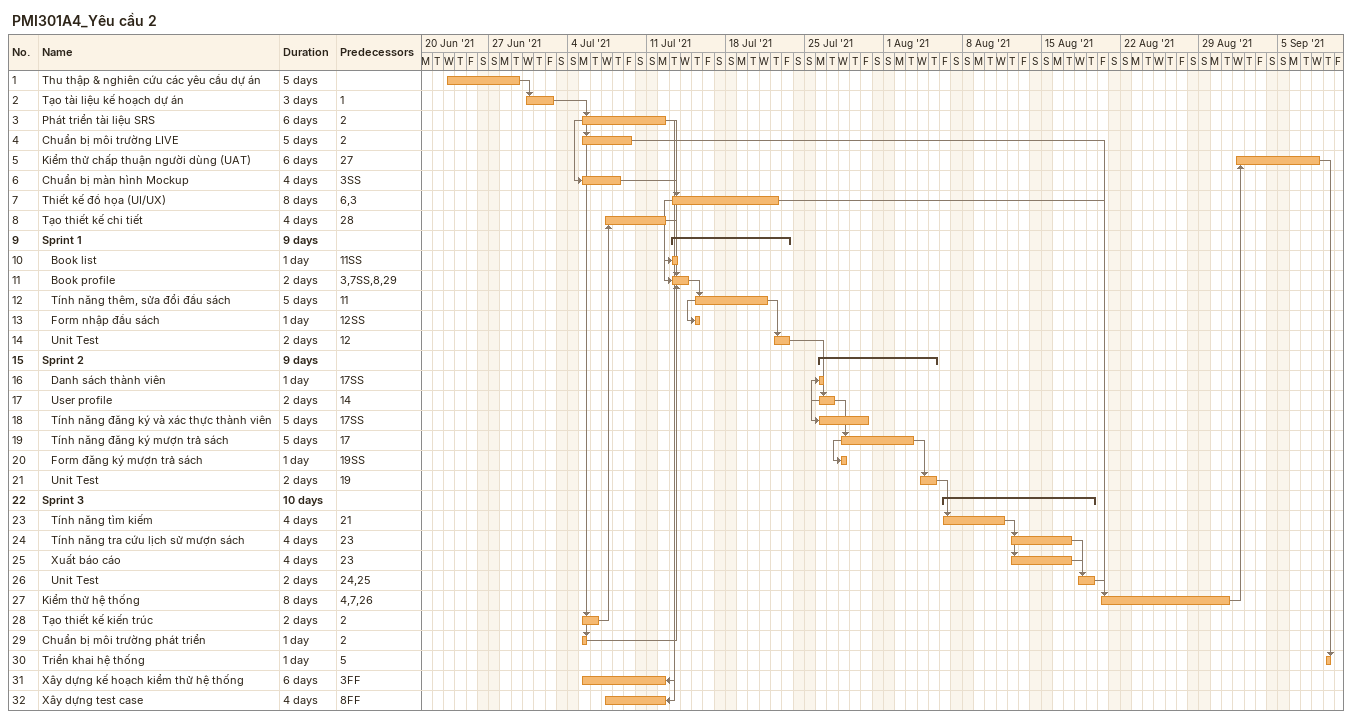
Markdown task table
PMI301A4_Yêu cầu 2

| ID | Level | Task | Duration | Start | Finish | Predecessors |
|---|---|---|---|---|---|---|
| 1 | 1 | Thu thập & nghiên cứu các yêu cầu dự án | 5d | 2021-06-23 | 2021-06-29 |  |
| 2 | 1 | Tạo tài liệu kế hoạch dự án | 3d | 2021-06-30 | 2021-07-02 | 1 |
| 3 | 1 | Phát triển tài liệu SRS | 6d | 2021-07-05 | 2021-07-12 | 2 |
| 4 | 1 | Chuẩn bị môi trường LIVE | 5d | 2021-07-05 | 2021-07-09 | 2 |
| 5 | 1 | Kiểm thử chấp thuận người dùng (UAT) | 6d | 2021-09-01 | 2021-09-08 | 27 |
| 6 | 1 | Chuẩn bị màn hình Mockup | 4d | 2021-07-05 | 2021-07-08 | 3SS |
| 7 | 1 | Thiết kế đồ họa (UI/UX) | 8d | 2021-07-13 | 2021-07-22 | 6, 3 |
| 8 | 1 | Tạo thiết kế chi tiết | 4d | 2021-07-07 | 2021-07-12 | 28 |
| 9 | 1 | **Sprint 1** | 9d | 2021-07-13 | 2021-07-23 |  |
| 10 | 2 | Book list | 1d | 2021-07-13 | 2021-07-13 | 11SS |
| 11 | 2 | Book profile | 2d | 2021-07-13 | 2021-07-14 | 3, 7SS, 8, 29 |
| 12 | 2 | Tính năng thêm, sửa đổi đầu sách | 5d | 2021-07-15 | 2021-07-21 | 11 |
| 13 | 2 | Form nhập đầu sách | 1d | 2021-07-15 | 2021-07-15 | 12SS |
| 14 | 2 | Unit Test | 2d | 2021-07-22 | 2021-07-23 | 12 |
| 15 | 1 | **Sprint 2** | 9d | 2021-07-26 | 2021-08-05 |  |
| 16 | 2 | Danh sách thành viên | 1d | 2021-07-26 | 2021-07-26 | 17SS |
| 17 | 2 | User profile | 2d | 2021-07-26 | 2021-07-27 | 14 |
| 18 | 2 | Tính năng đăng ký và xác thực thành viên | 5d | 2021-07-26 | 2021-07-30 | 17SS |
| 19 | 2 | Tính năng đăng ký mượn trả sách | 5d | 2021-07-28 | 2021-08-03 | 17 |
| 20 | 2 | Form đăng ký mượn trả sách | 1d | 2021-07-28 | 2021-07-28 | 19SS |
| 21 | 2 | Unit Test | 2d | 2021-08-04 | 2021-08-05 | 19 |
| 22 | 1 | **Sprint 3** | 10d | 2021-08-06 | 2021-08-19 |  |
| 23 | 2 | Tính năng tìm kiếm | 4d | 2021-08-06 | 2021-08-11 | 21 |
| 24 | 2 | Tính năng tra cứu lịch sử mượn sách | 4d | 2021-08-12 | 2021-08-17 | 23 |
| 25 | 2 | Xuất báo cáo | 4d | 2021-08-12 | 2021-08-17 | 23 |
| 26 | 2 | Unit Test | 2d | 2021-08-18 | 2021-08-19 | 24, 25 |
| 27 | 1 | Kiểm thử hệ thống | 8d | 2021-08-20 | 2021-08-31 | 4, 7, 26 |
| 28 | 1 | Tạo thiết kế kiến trúc | 2d | 2021-07-05 | 2021-07-06 | 2 |
| 29 | 1 | Chuẩn bị môi trường phát triển | 1d | 2021-07-05 | 2021-07-05 | 2 |
| 30 | 1 | Triển khai hệ thống | 1d | 2021-09-09 | 2021-09-09 | 5 |
| 31 | 1 | Xây dựng kế hoạch kiểm thử hệ thống | 6d | 2021-07-05 | 2021-07-12 | 3FF |
| 32 | 1 | Xây dựng test case | 4d | 2021-07-07 | 2021-07-12 | 8FF |
